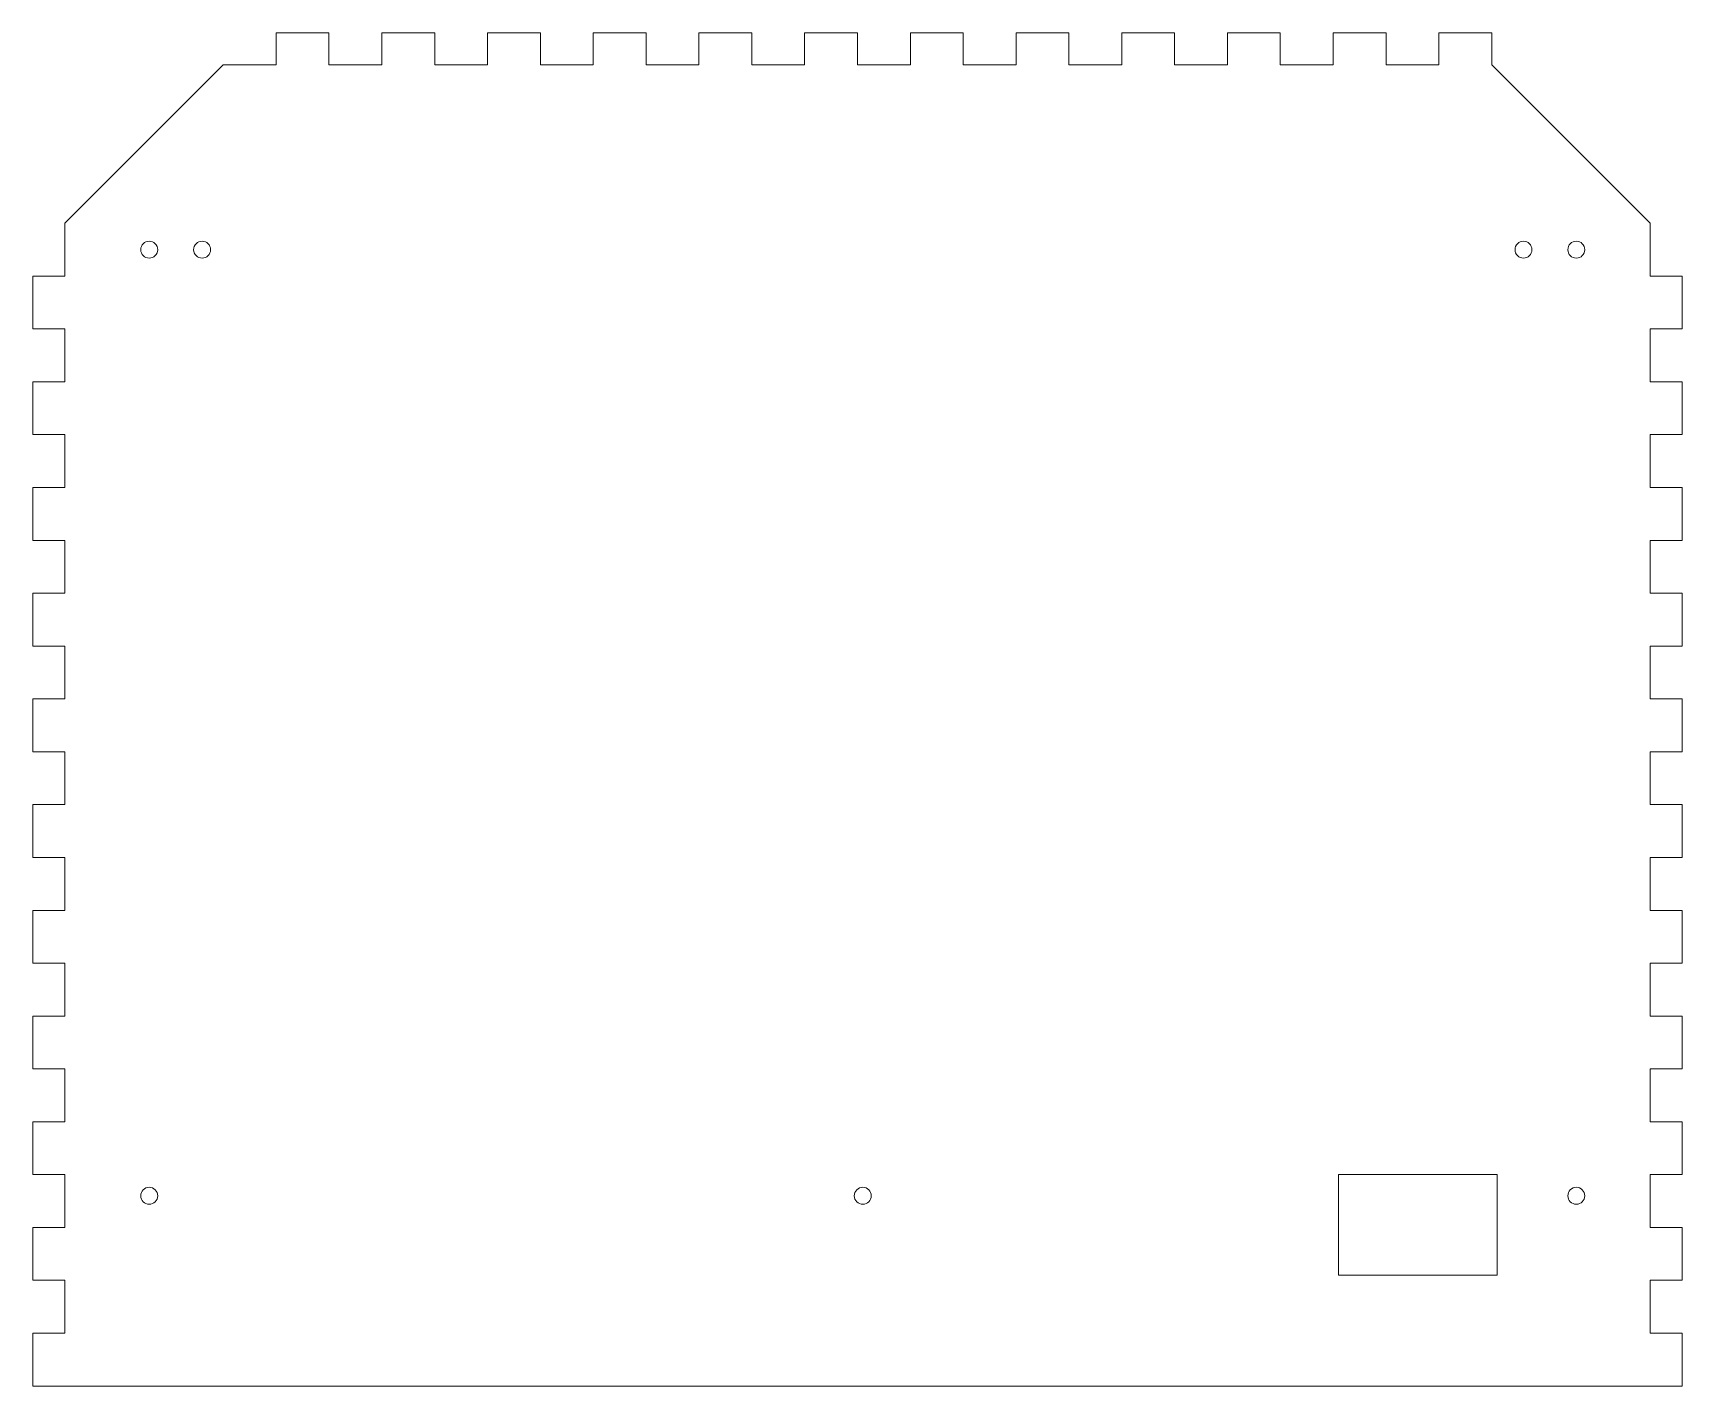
# Model space of a CAD drawing. Header units: millimetres. Extents: x -2 to 310, y 0 to 256.
import ezdxf

# ---------------------------------------------------------------- set-up
doc = ezdxf.new("R2010")
doc.units = ezdxf.units.MM

msp = doc.modelspace()

# ---------------------------------------------------------------- linework, layer by layer
at = {"color": 7, "linetype": 'Continuous', "lineweight": 15}
for p, q in [((44, 256), (44, 250)), ((54, 256), (44, 256)), ((54, 250), (54, 256)), ((64, 256), (64, 250)), ((74, 256), (64, 256)), ((74, 250), (74, 256)), ((84, 256), (84, 250)), ((94, 256), (84, 256)), ((94, 250), (94, 256)), ((104, 256), (104, 250)), ((114, 256), (104, 256)), ((114, 250), (114, 256)), ((124, 256), (124, 250)), ((134, 256), (124, 256)), ((134, 250), (134, 256)), ((144, 256), (144, 250)), ((154, 256), (144, 256)), ((154, 250), (154, 256)), ((164, 256), (164, 250)), ((174, 256), (164, 256)), ((174, 250), (174, 256)), ((184, 256), (184, 250)), ((194, 256), (184, 256)), ((194, 250), (194, 256)), ((204, 256), (204, 250)), ((214, 256), (204, 256)), ((214, 250), (214, 256)), ((224, 256), (224, 250)), ((234, 256), (224, 256)), ((234, 250), (234, 256)), ((244, 256), (244, 250)), ((254, 256), (244, 256)), ((254, 250), (254, 256)), ((264, 256), (264, 250)), ((274, 256), (264, 256)), ((274, 250), (274, 256)), ((34, 250), (4, 220)), ((44, 250), (34, 250)), ((64, 250), (54, 250)), ((84, 250), (74, 250)), ((104, 250), (94, 250)), ((124, 250), (114, 250)), ((144, 250), (134, 250)), ((164, 250), (154, 250)), ((184, 250), (174, 250)), ((204, 250), (194, 250)), ((224, 250), (214, 250)), ((244, 250), (234, 250)), ((264, 250), (254, 250)), ((304, 220), (274, 250)), ((4, 220), (4, 210)), ((304, 210), (304, 220)), ((-2, 210), (-2, 200)), ((4, 210), (-2, 210)), ((310, 210), (304, 210)), ((310, 200), (310, 210)), ((-2, 200), (4, 200)), ((4, 200), (4, 190)), ((304, 200), (310, 200)), ((304, 190), (304, 200)), ((-2, 190), (-2, 180)), ((4, 190), (-2, 190)), ((310, 190), (304, 190)), ((310, 180), (310, 190)), ((-2, 180), (4, 180)), ((4, 180), (4, 170)), ((304, 180), (310, 180)), ((304, 170), (304, 180)), ((-2, 170), (-2, 160)), ((4, 170), (-2, 170)), ((310, 170), (304, 170)), ((310, 160), (310, 170)), ((-2, 160), (4, 160)), ((4, 160), (4, 150)), ((304, 160), (310, 160)), ((304, 150), (304, 160)), ((-2, 150), (-2, 140)), ((4, 150), (-2, 150)), ((310, 150), (304, 150)), ((310, 140), (310, 150)), ((-2, 140), (4, 140)), ((4, 140), (4, 130)), ((304, 140), (310, 140)), ((304, 130), (304, 140)), ((-2, 130), (-2, 120)), ((4, 130), (-2, 130)), ((310, 130), (304, 130)), ((310, 120), (310, 130)), ((-2, 120), (4, 120)), ((4, 120), (4, 110)), ((304, 120), (310, 120)), ((304, 110), (304, 120)), ((-2, 110), (-2, 100)), ((4, 110), (-2, 110)), ((310, 110), (304, 110)), ((310, 100), (310, 110)), ((-2, 100), (4, 100)), ((4, 100), (4, 90)), ((304, 100), (310, 100)), ((304, 90), (304, 100)), ((-2, 90), (-2, 80)), ((4, 90), (-2, 90)), ((310, 90), (304, 90)), ((310, 80), (310, 90)), ((-2, 80), (4, 80)), ((4, 80), (4, 70)), ((304, 80), (310, 80)), ((304, 70), (304, 80)), ((-2, 70), (-2, 60)), ((4, 70), (-2, 70)), ((310, 70), (304, 70)), ((310, 60), (310, 70)), ((-2, 60), (4, 60)), ((4, 60), (4, 50)), ((304, 60), (310, 60)), ((304, 50), (304, 60)), ((-2, 50), (-2, 40)), ((4, 50), (-2, 50)), ((310, 50), (304, 50)), ((310, 40), (310, 50)), ((-2, 40), (4, 40)), ((4, 40), (4, 30)), ((275, 40), (245, 40)), ((245, 40), (245, 21)), ((275, 21), (275, 40)), ((304, 40), (310, 40)), ((304, 30), (304, 40)), ((-2, 30), (-2, 20)), ((4, 30), (-2, 30)), ((310, 30), (304, 30)), ((310, 20), (310, 30)), ((-2, 20), (4, 20)), ((4, 20), (4, 10)), ((245, 21), (275, 21)), ((304, 20), (310, 20)), ((304, 10), (304, 20)), ((-2, 10), (-2, 0)), ((4, 10), (-2, 10)), ((310, 10), (304, 10)), ((310, 0), (310, 10)), ((-2, 0), (310, 0))]:
    msp.add_line(p, q, dxfattribs=at)
for centre in [(20, 215), (30, 215), (280, 215), (290, 215), (20, 36), (155, 36), (290, 36)]:
    msp.add_circle(centre, 1.6, dxfattribs=at)

doc.saveas('drawing.dxf')
